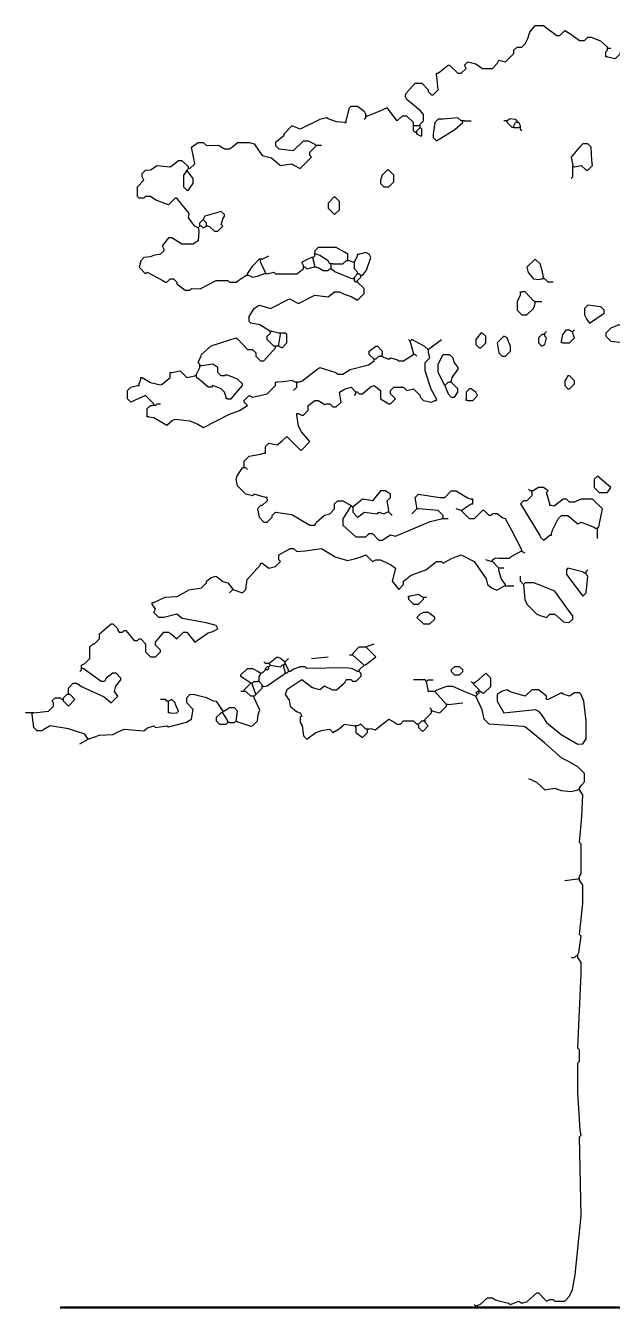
# Model space of a CAD drawing. Header units: metres. Extents: x -375439 to -92892, y 227570 to 490033.
# Drawn here: x -222518 to -219662, y 243885 to 250123 of the extents above; entities that cross this region are included whole.
import ezdxf

# ---------------------------------------------------------------- set-up
doc = ezdxf.new("R2010")
doc.units = ezdxf.units.M
doc.header["$MEASUREMENT"] = 0
doc.layers.add('.50', color=7, linetype='Continuous', lineweight=50)

msp = doc.modelspace()

# ---------------------------------------------------------------- linework, layer by layer
at = {"layer": '.50'}
msp.add_line((-193400.3, 243884.7), (-222349.7, 243884.7), dxfattribs=at)
at = {"linetype": 'Continuous'}
for points in [[(-220509.6, 249890.8), (-220461.6, 249930.8), (-220453.6, 249930.8), (-220413.6, 249890.8), (-220397.6, 249890.8), (-220373.6, 249914.8), (-220381.6, 249930.8), (-220365.6, 249946.8), (-220326.4, 249936.4), (-220293.6, 249914.8), (-220245.6, 249914.8), (-220221.6, 249938.8), (-220213.6, 249954.8), (-220181.6, 249946.8), (-220141.6, 249986.8), (-220141.6, 250002.8), (-220125.6, 250018.8), (-220101.6, 250018.8), (-220085.6, 250034.8), (-220073.8, 250060.4), (-220063.2, 250091.6), (-220037.6, 250122.8), (-219997.6, 250122.8), (-219974.8, 250104.9), (-219950.8, 250088.9), (-219933.6, 250074.8), (-219917.6, 250074.8), (-219893.6, 250098.8), (-219868.4, 250084.6), (-219863.1, 250080.9), (-219821.6, 250050.8), (-219797.6, 250050.8), (-219781.6, 250066.8), (-219765.6, 250066.8), (-219719.2, 250048.8), (-219685.6, 250018.8)], [(-219693.6, 249978.8), (-219693.6, 249994.8), (-219685.6, 250002.8)], [(-219685.6, 249970.8), (-219693.6, 249970.8), (-219693.6, 249978.8)], [(-219685.6, 250010.8), (-219685.6, 250018.8)], [(-219685.6, 249970.8), (-219645.6, 249962.8), (-219621.6, 249986.8), (-219621.6, 249994.8), (-219605.6, 250010.8), (-219589.6, 250002.8)], [(-219685.6, 250002.8), (-219685.6, 250010.8)], [(-219677.6, 250010.8), (-219685.6, 250010.8)], [(-219669.6, 250010.8), (-219677.6, 250010.8)], [(-220597.6, 249642.8), (-220581.6, 249658.8), (-220581.6, 249690.8), (-220595.8, 249708), (-220661.6, 249762.8), (-220669.6, 249778.8), (-220663.2, 249795.6), (-220621.6, 249842.8), (-220589.6, 249842.8), (-220557.6, 249810.8), (-220557.6, 249802.8), (-220541.6, 249786.8), (-220533.6, 249786.8), (-220509.6, 249810.8), (-220514.8, 249859.5), (-220517.6, 249882.8)], [(-220517.6, 249882.8), (-220517.6, 249890.8), (-220509.6, 249890.8)], [(-220957.6, 249658.8), (-220941.6, 249722.8), (-220933.6, 249730.8), (-220901.6, 249730.8), (-220869.6, 249706.8), (-220861.6, 249690.8)], [(-220629.6, 249642.8), (-220629.6, 249650.8), (-220661.6, 249682.8), (-220685.6, 249682.8), (-220709.6, 249658.8), (-220757.6, 249722.8), (-220790.4, 249708.4), (-220853.6, 249682.8)], [(-220965.6, 249650.8), (-221005.1, 249654), (-221044.8, 249668.4), (-221053.6, 249674.8), (-221084.8, 249665.2), (-221181.6, 249618.8), (-221221.6, 249634.8), (-221261.6, 249594.8), (-221261.6, 249586.8), (-221301.6, 249554.8), (-221301.6, 249538.8), (-221285.6, 249522.8), (-221213.6, 249514.8), (-221165.6, 249562.8), (-221141.6, 249562.8), (-221110.4, 249545.2), (-221101.6, 249538.8)], [(-220965.6, 249650.8), (-220957.6, 249650.8), (-220957.6, 249658.8)], [(-220869.6, 249666.8), (-220861.6, 249674.8)], [(-220861.6, 249682.8), (-220861.6, 249690.8)], [(-220861.6, 249674.8), (-220861.6, 249682.8)], [(-220853.6, 249682.8), (-220861.6, 249682.8)], [(-220397.6, 249658.8), (-220413.6, 249674.8), (-220485.6, 249666.8), (-220509.6, 249666.8), (-220525.6, 249650.8), (-220533.6, 249594.8), (-220533.6, 249578.8), (-220517.6, 249562.8), (-220428.4, 249616.9), (-220389.6, 249650.8)], [(-220389.6, 249658.8), (-220397.6, 249658.8)], [(-220389.6, 249650.8), (-220389.6, 249658.8)], [(-220381.6, 249658.8), (-220389.6, 249658.8)], [(-220381.6, 249658.8), (-220349.6, 249658.8)], [(-220181.6, 249658.8), (-220189.6, 249658.8)], [(-220173.6, 249658.8), (-220181.6, 249658.8)], [(-220125.6, 249658.8), (-220134.4, 249665.2), (-220158.4, 249668.4), (-220173.6, 249658.8)], [(-220173.6, 249650.8), (-220173.6, 249658.8)], [(-220149.6, 249626.8), (-220173.6, 249650.8)], [(-220141.6, 249634.8), (-220133.6, 249650.8)], [(-220125.6, 249650.8), (-220133.6, 249650.8)], [(-220125.6, 249650.8), (-220125.6, 249658.8)], [(-220117.6, 249650.8), (-220125.6, 249650.8)], [(-220109.6, 249634.8), (-220117.6, 249650.8)], [(-220629.6, 249634.8), (-220629.6, 249642.8)], [(-220629.6, 249626.8), (-220629.6, 249634.8)], [(-220621.6, 249634.8), (-220629.6, 249634.8)], [(-220621.6, 249602.8), (-220629.6, 249610.8), (-220629.6, 249626.8)], [(-220605.6, 249634.8), (-220621.6, 249634.8)], [(-220613.6, 249602.8), (-220621.6, 249602.8)], [(-220613.6, 249610.8), (-220597.6, 249626.8)], [(-220613.6, 249602.8), (-220613.6, 249610.8)], [(-220613.6, 249594.8), (-220613.6, 249602.8)], [(-220597.6, 249586.8), (-220613.6, 249594.8)], [(-220597.6, 249634.8), (-220605.6, 249634.8)], [(-220597.6, 249634.8), (-220597.6, 249642.8)], [(-220597.6, 249626.8), (-220597.6, 249634.8)], [(-220589.6, 249594.8), (-220589.6, 249618.8), (-220597.6, 249626.8)], [(-220597.6, 249586.8), (-220589.6, 249586.8), (-220589.6, 249594.8)], [(-220141.6, 249626.8), (-220149.6, 249626.8)], [(-220141.6, 249626.8), (-220141.6, 249634.8)], [(-220141.6, 249626.8), (-220117.6, 249626.8)], [(-220109.6, 249626.8), (-220117.6, 249626.8)], [(-220109.6, 249626.8), (-220109.6, 249634.8)], [(-220109.6, 249618.8), (-220109.6, 249626.8)], [(-220101.6, 249610.8), (-220109.6, 249618.8)], [(-221717.6, 249426.8), (-221693.6, 249450.8), (-221698.8, 249475.5), (-221709.6, 249530.8), (-221677.6, 249554.8), (-221653.6, 249554.8), (-221637.6, 249538.8), (-221580.8, 249540.4), (-221574.4, 249537.2), (-221549.6, 249522.8), (-221525.6, 249522.8), (-221511.1, 249532.7), (-221485.6, 249554.8), (-221429.6, 249554.8), (-221405.6, 249546.8), (-221365.6, 249490.8), (-221320.3, 249479), (-221277.6, 249442.8), (-221221.6, 249450.8), (-221212.8, 249444.4), (-221181.6, 249426.8), (-221125.6, 249482.8), (-221133.6, 249490.8), (-221133.6, 249506.8), (-221101.6, 249538.8)], [(-221077.6, 249538.8), (-221101.6, 249538.8)], [(-219845.6, 249434.8), (-219813.6, 249442.8), (-219789.6, 249418.8), (-219781.6, 249418.8), (-219757.6, 249442.8), (-219762.1, 249467.2), (-219765.6, 249530.8), (-219781.6, 249546.8), (-219805.6, 249546.8), (-219821.6, 249530.8), (-219861.6, 249482.8), (-219853.6, 249442.8)], [(-221677.6, 249138.8), (-221693.6, 249146.8), (-221725.6, 249186.8), (-221722.2, 249207.7), (-221781.6, 249282.8), (-221789.6, 249282.8), (-221821.6, 249250.8), (-221883.1, 249272.6), (-221909.6, 249290.8), (-221933.6, 249290.8), (-221941.6, 249282.8), (-221965.6, 249282.8), (-221973.6, 249290.8), (-221973.6, 249338.8), (-221941.6, 249370.8), (-221949.6, 249386.8), (-221949.6, 249402.8), (-221933.6, 249418.8), (-221910.3, 249421.6), (-221877.6, 249442.8), (-221813.6, 249434.8), (-221790.8, 249452.6), (-221773.6, 249466.8), (-221757.6, 249466.8), (-221725.6, 249434.8)], [(-221733.6, 249418.8), (-221743.2, 249403.6), (-221749.6, 249394.8), (-221749.6, 249338.8), (-221733.6, 249322.8), (-221725.6, 249322.8), (-221708, 249346), (-221701.6, 249354.8), (-221701.6, 249378.8), (-221719.5, 249401.6), (-221733.6, 249418.8)], [(-221733.6, 249418.8), (-221725.6, 249426.8)], [(-221725.6, 249426.8), (-221725.6, 249434.8)], [(-221717.6, 249426.8), (-221725.6, 249426.8)], [(-220749.6, 249338.8), (-220725.6, 249362.8), (-220725.6, 249394.8), (-220749.6, 249418.8), (-220757.6, 249418.8), (-220781.6, 249394.8), (-220789.6, 249370.8), (-220789.6, 249354.8), (-220773.6, 249338.8), (-220749.6, 249338.8)], [(-219861.6, 249378.8), (-219853.6, 249386.8), (-219853.6, 249426.8)], [(-219853.6, 249434.8), (-219853.6, 249442.8)], [(-219853.6, 249426.8), (-219853.6, 249434.8)], [(-219845.6, 249434.8), (-219853.6, 249434.8)], [(-221013.6, 249202.8), (-220989.6, 249226.8), (-220989.6, 249266.8), (-221013.6, 249290.8), (-221045.6, 249258.8), (-221045.6, 249234.8), (-221013.6, 249202.8)], [(-221629.6, 249146.8), (-221623.1, 249144.9), (-221597.6, 249122.8), (-221581.6, 249122.8), (-221557.6, 249146.8), (-221565.6, 249154.8), (-221556, 249186), (-221549.6, 249194.8), (-221549.6, 249202.8), (-221565.6, 249218.8), (-221645.6, 249194.8), (-221653.6, 249178.8)], [(-221669.6, 249154.8), (-221669.6, 249162.8), (-221653.6, 249178.8)], [(-221669.6, 249146.8), (-221669.6, 249154.8)], [(-221637.6, 249154.8), (-221637.6, 249162.8), (-221653.6, 249178.8)], [(-221637.6, 249146.8), (-221637.6, 249154.8)], [(-221677.6, 249138.8), (-221674.3, 249122.3), (-221677.6, 249074.8), (-221701.6, 249058.8), (-221757.6, 249058.8), (-221805.6, 249090.8), (-221821.6, 249090.8), (-221853.6, 249050.8), (-221845.6, 249034.8), (-221845.6, 249026.8), (-221861.6, 249010.8), (-221894.4, 249004.4), (-221910.2, 248997.9), (-221941.6, 248994.8), (-221957.6, 248978.8), (-221965.6, 248946.8), (-221933.6, 248914.8), (-221925.6, 248922.8), (-221852.4, 248884.6), (-221837.6, 248874.8), (-221829.6, 248874.8), (-221813.6, 248890.8), (-221797.6, 248890.8), (-221781.6, 248874.8), (-221781.6, 248866.8), (-221741.6, 248834.8), (-221717.6, 248834.8), (-221709.6, 248842.8), (-221668.8, 248841.2), (-221589.6, 248882.8), (-221533.6, 248882.8), (-221525.6, 248874.8), (-221493.6, 248874.8), (-221479.1, 248884.7), (-221445.6, 248906.8)], [(-221677.6, 249138.8), (-221669.6, 249146.8)], [(-221661.6, 249146.8), (-221669.6, 249146.8)], [(-221661.6, 249146.8), (-221653.6, 249138.8), (-221637.6, 249146.8)], [(-221629.6, 249146.8), (-221637.6, 249146.8)], [(-220949.6, 248986.8), (-220949.6, 249010.8), (-220964.8, 249020.4), (-221005.6, 249042.8), (-221093.6, 249042.8), (-221109.6, 249026.8), (-221109.6, 249018.8)], [(-221437.6, 248914.8), (-221411.7, 248953.2), (-221381.6, 248986.8)], [(-221373.6, 248986.8), (-221381.6, 248986.8)], [(-221373.6, 248978.8), (-221373.6, 248986.8)], [(-221365.6, 248986.8), (-221373.6, 248986.8)], [(-221349.6, 248922.8), (-221371.2, 248963.6), (-221373.6, 248978.8)], [(-221365.6, 248986.8), (-221333.6, 249002.8)], [(-221165.6, 248954.8), (-221173.6, 248970.8), (-221142.4, 248988.4), (-221125.6, 248994.8)], [(-221117.6, 248994.8), (-221125.6, 248994.8)], [(-221117.6, 248994.8), (-221109.6, 249002.8)], [(-221117.6, 248986.8), (-221117.6, 248994.8)], [(-221109.6, 248954.8), (-221117.6, 248986.8)], [(-221109.6, 249010.8), (-221109.6, 249018.8)], [(-221109.6, 249002.8), (-221109.6, 249010.8)], [(-221101.6, 249010.8), (-221109.6, 249010.8)], [(-221037.6, 248962.8), (-221045.6, 248978.8), (-221084.8, 249004.4), (-221101.6, 249010.8)], [(-221029.6, 248962.8), (-221037.6, 248962.8)], [(-221029.6, 248954.8), (-221029.6, 248962.8)], [(-221021.6, 248962.8), (-221029.6, 248962.8)], [(-221021.6, 248962.8), (-220973.6, 248962.8), (-220957.6, 248978.8)], [(-220949.6, 248978.8), (-220957.6, 248978.8)], [(-220949.6, 248978.8), (-220949.6, 248986.8)], [(-220941.6, 248978.8), (-220949.6, 248978.8)], [(-220925.6, 248970.8), (-220941.6, 248978.8)], [(-220917.6, 248970.8), (-220925.6, 248970.8)], [(-220917.6, 248970.8), (-220901.6, 249002.8)], [(-220917.6, 248962.8), (-220917.6, 248970.8)], [(-220901.6, 248922.8), (-220917.6, 248938.8), (-220917.6, 248962.8)], [(-220901.6, 249002.8), (-220901.6, 249010.8), (-220893.6, 249010.8)], [(-220877.6, 248906.8), (-220858.4, 248933.2), (-220837.6, 248994.8), (-220845.6, 249010.8), (-220861.6, 249018.8), (-220886.4, 249012.4), (-220893.6, 249010.8)], [(-219997.6, 248898.8), (-220003.2, 248931.6), (-220013.6, 248962.8), (-220037.6, 248986.8), (-220077.6, 248946.8), (-220071.2, 248922), (-220045.6, 248890.8), (-220021.6, 248886.8), (-220005.6, 248890.8)], [(-221437.6, 248906.8), (-221445.6, 248906.8)], [(-221437.6, 248906.8), (-221437.6, 248914.8)], [(-221429.6, 248906.8), (-221437.6, 248906.8)], [(-221429.6, 248906.8), (-221413.6, 248898.8), (-221388.9, 248904), (-221357.6, 248914.8)], [(-221349.6, 248914.8), (-221357.6, 248914.8)], [(-221349.6, 248914.8), (-221349.6, 248922.8)], [(-221341.6, 248914.8), (-221349.6, 248914.8)], [(-221341.6, 248914.8), (-221309.6, 248922.8), (-221301.6, 248914.8), (-221197.6, 248914.8), (-221174.4, 248932.4), (-221165.6, 248938.8)], [(-221165.6, 248946.8), (-221165.6, 248954.8)], [(-221165.6, 248938.8), (-221165.6, 248946.8)], [(-221157.6, 248946.8), (-221165.6, 248946.8)], [(-221157.6, 248946.8), (-221149.6, 248938.8), (-221124.8, 248945.2), (-221117.6, 248946.8)], [(-221109.6, 248946.8), (-221117.6, 248946.8)], [(-221109.6, 248946.8), (-221109.6, 248954.8)], [(-221101.6, 248946.8), (-221109.6, 248946.8)], [(-221101.6, 248946.8), (-221094.4, 248945.2), (-221069.6, 248930.8), (-221045.6, 248930.8), (-221037.6, 248938.8)], [(-221029.6, 248938.8), (-221037.6, 248938.8)], [(-221029.6, 248946.8), (-221029.6, 248954.8)], [(-221029.6, 248938.8), (-221029.6, 248946.8)], [(-220925.6, 248890.8), (-220932.8, 248892.4), (-221012.4, 248924.6), (-221029.6, 248938.8)], [(-220917.6, 248898.8), (-220901.6, 248914.8)], [(-220901.6, 248914.8), (-220901.6, 248922.8)], [(-220893.6, 248914.8), (-220901.6, 248914.8)], [(-220885.6, 248906.8), (-220893.6, 248914.8)], [(-220885.6, 248898.8), (-220885.6, 248906.8)], [(-220877.6, 248906.8), (-220885.6, 248906.8)], [(-221325.6, 248634.8), (-221376.9, 248666.5), (-221421.6, 248674.8), (-221429.6, 248682.8), (-221429.6, 248706.8), (-221405.6, 248746.8), (-221390.4, 248756.4), (-221381.6, 248762.8), (-221356.8, 248756.4), (-221325.6, 248746.8), (-221232.8, 248793.2), (-221189.6, 248770.8), (-221109.6, 248810.8), (-221045.6, 248802.8), (-221013.6, 248826.8), (-220989.6, 248826.8), (-220966.4, 248816.4), (-220932.8, 248804.4), (-220901.6, 248786.8), (-220869.6, 248818.8), (-220869.6, 248842.8), (-220901.6, 248874.8)], [(-220917.6, 248890.8), (-220925.6, 248890.8)], [(-220917.6, 248890.8), (-220917.6, 248898.8)], [(-220917.6, 248882.8), (-220917.6, 248890.8)], [(-220909.6, 248874.8), (-220917.6, 248882.8)], [(-220901.6, 248874.8), (-220909.6, 248874.8)], [(-220901.6, 248882.8), (-220885.6, 248898.8)], [(-220901.6, 248874.8), (-220901.6, 248882.8)], [(-219997.6, 248890.8), (-220005.6, 248890.8)], [(-219997.6, 248890.8), (-219997.6, 248898.8)], [(-219989.6, 248890.8), (-219997.6, 248890.8)], [(-219949.6, 248874.8), (-219973.6, 248874.8), (-219989.6, 248890.8)], [(-220109.6, 248818.8), (-220111.2, 248811.6), (-220125.6, 248778.8), (-220125.6, 248738.8), (-220101.6, 248714.8), (-220077.6, 248714.8), (-220045.6, 248746.8), (-220039.2, 248763.6), (-220037.6, 248770.8)], [(-220109.6, 248818.8), (-220109.6, 248826.8), (-220101.6, 248826.8)], [(-220037.6, 248778.8), (-220046.4, 248785.2), (-220085.6, 248826.8), (-220101.6, 248826.8)], [(-220037.6, 248770.8), (-220037.6, 248778.8)], [(-220029.6, 248778.8), (-220037.6, 248778.8)], [(-220005.6, 248778.8), (-220029.6, 248778.8)], [(-219773.6, 248674.8), (-219701.6, 248722.8), (-219701.6, 248738.8), (-219717.6, 248754.8), (-219781.6, 248762.8), (-219797.6, 248746.8), (-219797.6, 248714.8), (-219786.4, 248692.4), (-219773.6, 248674.8)], [(-219597.6, 248570.8), (-219573.6, 248594.8), (-219573.6, 248618.8), (-219597.6, 248650.8), (-219629.6, 248666.8), (-219669.6, 248650.8), (-219693.6, 248626.8), (-219693.6, 248610.8), (-219669.6, 248586.8), (-219612.8, 248580.4), (-219597.6, 248570.8)], [(-221669.6, 248474.8), (-221677.6, 248482.8), (-221663.2, 248515.6), (-221661.6, 248522.8), (-221614.4, 248564.4), (-221524.4, 248592.9), (-221493.6, 248602.8), (-221484.8, 248596.4), (-221437.6, 248546.8), (-221413.6, 248546.8), (-221397.6, 248530.8), (-221397.6, 248514.8), (-221373.6, 248490.8), (-221357.6, 248490.8), (-221301.6, 248554.8)], [(-221309.6, 248562.8), (-221341.6, 248594.8), (-221341.6, 248610.8), (-221325.6, 248626.8)], [(-221325.6, 248626.8), (-221325.6, 248634.8)], [(-221317.6, 248634.8), (-221325.6, 248634.8)], [(-221285.6, 248626.8), (-221317.6, 248634.8)], [(-221285.6, 248562.8), (-221269.6, 248554.8), (-221245.6, 248578.8), (-221245.6, 248618.8), (-221253.6, 248626.8), (-221269.6, 248626.8)], [(-221277.6, 248626.8), (-221285.6, 248626.8)], [(-221285.6, 248570.8), (-221277.6, 248618.8)], [(-221277.6, 248618.8), (-221277.6, 248626.8)], [(-221269.6, 248626.8), (-221277.6, 248626.8)], [(-220645.6, 248586.8), (-220653.6, 248594.8)], [(-220557.6, 248546.8), (-220574.8, 248560.9), (-220637.6, 248594.8), (-220645.6, 248586.8)], [(-220557.6, 248546.8), (-220493.6, 248594.8)], [(-220301.6, 248554.8), (-220277.6, 248578.8), (-220277.6, 248610.8), (-220293.6, 248626.8), (-220301.6, 248626.8), (-220319.2, 248603.6), (-220325.6, 248594.8), (-220325.6, 248570.8), (-220309.6, 248554.8), (-220301.6, 248554.8)], [(-220181.6, 248514.8), (-220157.6, 248538.8), (-220157.6, 248562.8), (-220168, 248586), (-220173.6, 248602.8), (-220189.6, 248610.8), (-220221.6, 248578.8), (-220213.6, 248530.8), (-220197.6, 248514.8), (-220181.6, 248514.8)], [(-219997.6, 248618.8), (-220005.6, 248618.8), (-220021.6, 248602.8), (-220021.6, 248578.8), (-220005.6, 248562.8), (-219989.6, 248570.8), (-219981.6, 248602.8), (-219989.6, 248610.8)], [(-219989.6, 248618.8), (-219997.6, 248618.8)], [(-219989.6, 248626.8), (-219981.6, 248634.8)], [(-219989.6, 248618.8), (-219989.6, 248626.8)], [(-219989.6, 248610.8), (-219989.6, 248618.8)], [(-219909.6, 248586.8), (-219903.2, 248619.6), (-219885.6, 248642.8), (-219869.6, 248642.8), (-219861.6, 248634.8)], [(-219901.6, 248578.8), (-219869.6, 248578.8), (-219845.6, 248602.8), (-219852, 248619.6), (-219853.6, 248626.8)], [(-219853.6, 248634.8), (-219861.6, 248634.8)], [(-219853.6, 248634.8), (-219845.6, 248642.8)], [(-219853.6, 248626.8), (-219853.6, 248634.8)], [(-221301.6, 248562.8), (-221309.6, 248562.8)], [(-221301.6, 248554.8), (-221301.6, 248562.8)], [(-221293.6, 248562.8), (-221301.6, 248562.8)], [(-221285.6, 248562.8), (-221293.6, 248562.8)], [(-221285.6, 248562.8), (-221285.6, 248570.8)], [(-220821.6, 248498.8), (-220845.6, 248522.8), (-220845.6, 248538.8), (-220813.6, 248562.8), (-220805.6, 248562.8), (-220781.6, 248538.8), (-220781.6, 248522.8)], [(-220629.6, 248530.8), (-220645.6, 248586.8)], [(-220629.6, 248522.8), (-220629.6, 248530.8)], [(-220517.6, 248306.8), (-220543.2, 248354), (-220573.6, 248442.8), (-220573.6, 248482.8), (-220549.6, 248506.8), (-220554.8, 248523.5), (-220557.6, 248546.8)], [(-219901.6, 248578.8), (-219909.6, 248578.8), (-219909.6, 248586.8)], [(-221669.6, 248466.8), (-221669.6, 248474.8)], [(-221669.6, 248458.8), (-221669.6, 248466.8)], [(-221661.6, 248466.8), (-221669.6, 248466.8)], [(-221533.6, 248306.8), (-221517.6, 248306.8), (-221491.7, 248337.2), (-221461.6, 248370.8), (-221461.6, 248378.8), (-221485.6, 248402.8), (-221502.4, 248409.2), (-221508.8, 248412.4), (-221541.6, 248422.8), (-221549.6, 248418.8), (-221565.6, 248418.8), (-221581.6, 248434.8), (-221581.6, 248458.8), (-221596.8, 248468.4), (-221605.6, 248474.8), (-221638.3, 248469.6), (-221661.6, 248466.8)], [(-221189.6, 248386.8), (-221172.8, 248393.2), (-221099.9, 248448.8), (-221085.6, 248458.8), (-221012.8, 248436.4), (-221006.4, 248433.2), (-220997.6, 248426.8), (-220973.6, 248426.8), (-220938.3, 248449.8), (-220848.1, 248472.6), (-220821.6, 248490.8)], [(-220821.6, 248490.8), (-220821.6, 248498.8)], [(-220813.6, 248498.8), (-220821.6, 248498.8)], [(-220813.6, 248498.8), (-220797.6, 248514.8), (-220789.6, 248514.8)], [(-220781.6, 248514.8), (-220789.6, 248514.8)], [(-220781.6, 248514.8), (-220772.8, 248508.4), (-220749.6, 248498.8), (-220741.6, 248506.8), (-220710.4, 248497.2), (-220701.6, 248490.8), (-220677.6, 248490.8), (-220638.4, 248517.2), (-220629.6, 248522.8)], [(-220781.6, 248514.8), (-220781.6, 248522.8)], [(-220621.6, 248522.8), (-220629.6, 248522.8)], [(-220613.6, 248514.8), (-220621.6, 248522.8)], [(-220477.6, 248370.8), (-220509.6, 248434.8), (-220509.6, 248474.8), (-220485.6, 248522.8), (-220453.6, 248522.8), (-220437.6, 248506.8), (-220432.8, 248485.2), (-220413.6, 248458.8), (-220413.6, 248450.8), (-220443.2, 248410), (-220445.6, 248394.8)], [(-221965.6, 248378.8), (-221957.6, 248402.8)], [(-221957.6, 248402.8), (-221957.6, 248410.8), (-221949.6, 248410.8)], [(-221949.6, 248410.8), (-221910.4, 248385.2), (-221861.6, 248374.8), (-221852.8, 248377.2), (-221813.6, 248410.8), (-221813.6, 248426.8)], [(-221813.6, 248426.8), (-221813.6, 248434.8), (-221805.6, 248434.8)], [(-221805.6, 248434.8), (-221765.6, 248442.8), (-221733.6, 248410.8), (-221693.6, 248418.8)], [(-221685.6, 248418.8), (-221693.6, 248418.8)], [(-221685.6, 248426.8), (-221669.6, 248458.8)], [(-221685.6, 248418.8), (-221685.6, 248426.8)], [(-221685.6, 248410.8), (-221685.6, 248418.8)], [(-221541.6, 248314.8), (-221549.6, 248338.8), (-221565.6, 248354.8), (-221605.6, 248370.8), (-221613.6, 248362.8), (-221629.6, 248362.8), (-221676.8, 248404.4), (-221685.6, 248410.8)], [(-219869.6, 248354.8), (-219845.6, 248378.8), (-219845.6, 248394.8), (-219869.6, 248418.8), (-219877.6, 248418.8), (-219887.2, 248403.6), (-219893.6, 248394.8), (-219893.6, 248370.8), (-219877.6, 248354.8), (-219869.6, 248354.8)], [(-221893.6, 248282.8), (-221933.6, 248322.8), (-221966.4, 248308.4), (-222005.6, 248290.8), (-222021.6, 248306.8), (-222021.6, 248346.8), (-222005.6, 248362.8), (-221973.6, 248370.8)], [(-221973.6, 248370.8), (-221965.6, 248370.8), (-221965.6, 248378.8)], [(-221917.6, 248218.8), (-221894.3, 248216), (-221829.6, 248178.8), (-221804.2, 248200.9), (-221789.6, 248206.8), (-221718, 248199.3), (-221679.7, 248183.3), (-221651.2, 248167.6), (-221525, 248231.7), (-221476.4, 248248.9), (-221437.6, 248274.8), (-221453.6, 248290.8), (-221453.6, 248298.8), (-221429.6, 248322.8), (-221413.6, 248314.8), (-221341.6, 248330.8), (-221301.6, 248370.8), (-221301.6, 248378.8)], [(-221301.6, 248378.8), (-221301.6, 248386.8), (-221293.6, 248386.8)], [(-221205.6, 248386.8), (-221220.8, 248396.4), (-221262.2, 248389.9), (-221293.6, 248386.8)], [(-221213.6, 248346.8), (-221197.6, 248362.8), (-221197.6, 248378.8)], [(-221197.6, 248386.8), (-221205.6, 248386.8)], [(-221197.6, 248378.8), (-221197.6, 248386.8)], [(-221189.6, 248386.8), (-221197.6, 248386.8)], [(-221189.6, 248234.8), (-221173.6, 248226.8), (-221165.6, 248226.8), (-221141.6, 248250.8), (-221141.6, 248274.8), (-221109.6, 248298.8), (-221093.6, 248298.8), (-221061.6, 248278.8), (-221053.6, 248282.8), (-221037.6, 248282.8), (-221021.6, 248266.8), (-221005.6, 248266.8), (-220981.6, 248290.8), (-220989.6, 248338.8), (-220974.4, 248348.4), (-220964.8, 248353.2), (-220933.6, 248362.8), (-220909.6, 248338.8)], [(-220909.6, 248330.8), (-220909.6, 248338.8)], [(-220901.6, 248338.8), (-220909.6, 248338.8)], [(-220901.6, 248338.8), (-220893.6, 248330.8), (-220877.6, 248330.8), (-220838.4, 248364.4), (-220821.6, 248370.8), (-220789.6, 248346.8), (-220789.6, 248306.8), (-220749.6, 248282.8), (-220741.6, 248282.8), (-220717.6, 248306.8), (-220741.6, 248330.8), (-220741.6, 248346.8), (-220725.6, 248362.8), (-220677.6, 248362.8), (-220661.6, 248346.8), (-220629.6, 248354.8), (-220597.6, 248322.8), (-220597.6, 248314.8), (-220581.6, 248298.8), (-220541.6, 248290.8), (-220525.6, 248298.8)], [(-220477.6, 248370.8), (-220461.6, 248330.8), (-220445.6, 248314.8), (-220429.6, 248314.8), (-220413.6, 248338.8), (-220413.6, 248354.8), (-220445.6, 248386.8)], [(-220477.6, 248370.8), (-220461.6, 248386.8), (-220453.6, 248386.8)], [(-220445.6, 248386.8), (-220453.6, 248386.8)], [(-220445.6, 248386.8), (-220445.6, 248394.8)], [(-220365.6, 248298.8), (-220341.6, 248298.8), (-220317.6, 248322.8), (-220325.6, 248338.8), (-220340.8, 248348.4), (-220349.6, 248354.8), (-220357.6, 248354.8), (-220373.6, 248338.8), (-220373.6, 248306.8)], [(-221893.6, 248274.8), (-221893.6, 248282.8)], [(-221885.6, 248274.8), (-221877.6, 248282.8), (-221861.6, 248282.8)], [(-221533.6, 248306.8), (-221541.6, 248306.8), (-221541.6, 248314.8)], [(-220917.6, 248322.8), (-220909.6, 248330.8)], [(-220525.6, 248298.8), (-220517.6, 248298.8), (-220517.6, 248306.8)], [(-220365.6, 248298.8), (-220373.6, 248298.8), (-220373.6, 248306.8)], [(-221925.6, 248226.8), (-221925.6, 248258.8), (-221909.6, 248274.8), (-221901.6, 248274.8)], [(-221917.6, 248218.8), (-221925.6, 248218.8), (-221925.6, 248226.8)], [(-221893.6, 248274.8), (-221901.6, 248274.8)], [(-221885.6, 248274.8), (-221893.6, 248274.8)], [(-221349.6, 248050.8), (-221349.6, 248074.8), (-221333.6, 248090.8), (-221293.6, 248082.8), (-221271.1, 248100.7), (-221245.6, 248122.8), (-221181.6, 248058.8), (-221173.6, 248058.8), (-221133.6, 248098.8), (-221175.5, 248145.4), (-221189.9, 248173.1), (-221197.6, 248226.8)], [(-221197.6, 248226.8), (-221197.6, 248234.8), (-221189.6, 248234.8)], [(-221453.6, 247978.8), (-221453.6, 248002.8), (-221429.6, 248026.8), (-221374.4, 248037.2), (-221357.6, 248042.8)], [(-221357.6, 248042.8), (-221349.6, 248042.8), (-221349.6, 248050.8)], [(-221349.6, 247826.8), (-221405.6, 247842.8), (-221413.6, 247834.8), (-221445.6, 247842.8), (-221485.6, 247882.8), (-221493.6, 247914.8), (-221488, 247931.6), (-221461.6, 247970.8)], [(-221453.6, 247970.8), (-221461.6, 247970.8)], [(-221453.6, 247970.8), (-221453.6, 247978.8)], [(-221445.6, 247970.8), (-221453.6, 247970.8)], [(-221437.6, 247962.8), (-221445.6, 247970.8)], [(-219685.6, 247850.8), (-219669.6, 247874.8), (-219733.6, 247930.8), (-219749.6, 247914.8), (-219749.6, 247874.8), (-219725.6, 247850.8), (-219685.6, 247850.8)], [(-220749.6, 247762.8), (-220757.6, 247810.8), (-220741.6, 247826.8), (-220741.6, 247842.8), (-220756.8, 247852.4), (-220765.6, 247858.8), (-220789.6, 247858.8), (-220829.6, 247810.8), (-220877.6, 247818.8), (-220925.6, 247778.8)], [(-220613.6, 247778.8), (-220621.6, 247826.8), (-220605.6, 247842.8), (-220501.6, 247826.8), (-220477.6, 247826.8), (-220445.6, 247858.8), (-220421.6, 247858.8), (-220366.4, 247824.4), (-220349.6, 247818.8)], [(-220053.6, 247850.8), (-220053.6, 247834.8), (-220077.6, 247810.8), (-220093.6, 247810.8), (-220109.6, 247794.8), (-220015.2, 247642), (-220013.6, 247634.8), (-219997.6, 247618.8), (-219965.6, 247642.8)], [(-220061.6, 247858.8), (-220069.6, 247866.8)], [(-220053.6, 247858.8), (-220061.6, 247858.8)], [(-220053.6, 247850.8), (-220053.6, 247858.8)], [(-220045.6, 247858.8), (-220053.6, 247858.8)], [(-219965.6, 247794.8), (-219981.6, 247850.8), (-219973.6, 247858.8), (-219997.6, 247874.8), (-220021.6, 247874.8), (-220036.8, 247865.2), (-220045.6, 247858.8)], [(-221341.6, 247818.8), (-221341.6, 247810.8), (-221365.6, 247786.8), (-221373.6, 247786.8), (-221389.6, 247770.8), (-221381.6, 247730.8), (-221357.6, 247706.8), (-221341.6, 247706.8), (-221317.6, 247730.8), (-221317.6, 247738.8), (-221301.6, 247754.8), (-221222.2, 247743.5), (-221133.6, 247690.8), (-221109.6, 247690.8), (-221101.6, 247706.8), (-221062.4, 247740.4), (-221037.6, 247746.8), (-221013.6, 247770.8), (-221013.6, 247794.8), (-220997.6, 247810.8), (-220973.6, 247810.8), (-220958.4, 247801.2), (-220933.6, 247786.8)], [(-221341.6, 247818.8), (-221341.6, 247826.8), (-221349.6, 247826.8)], [(-220933.6, 247786.8), (-220973.6, 247722.8), (-220973.6, 247690.8), (-220909.6, 247634.8), (-220861.6, 247634.8), (-220845.6, 247650.8), (-220829.6, 247650.8), (-220797.6, 247618.8), (-220781.6, 247618.8), (-220740.8, 247645.2), (-220717.6, 247638.8), (-220548.2, 247709.1), (-220493.6, 247722.8)], [(-220925.6, 247778.8), (-220933.6, 247786.8)], [(-220925.6, 247778.8), (-220925.6, 247754.8), (-220901.6, 247730.8), (-220886.8, 247740.6), (-220869.6, 247754.8), (-220805.6, 247746.8), (-220797.6, 247754.8), (-220773.6, 247746.8), (-220757.6, 247754.8)], [(-220613.6, 247770.8), (-220613.6, 247778.8)], [(-220397.6, 247762.8), (-220349.6, 247794.8)], [(-220341.6, 247810.8), (-220341.6, 247818.8), (-220349.6, 247818.8)], [(-220349.6, 247794.8), (-220341.6, 247794.8), (-220341.6, 247802.8)], [(-220341.6, 247802.8), (-220341.6, 247810.8)], [(-219957.6, 247786.8), (-219965.6, 247786.8), (-219965.6, 247794.8)], [(-219733.6, 247674.8), (-219727.2, 247683.6), (-219709.6, 247770.8), (-219757.6, 247818.8), (-219813.6, 247818.8), (-219836.8, 247808.4), (-219845.6, 247802.8), (-219869.6, 247802.8), (-219885.6, 247818.8), (-219901.6, 247818.8), (-219944.7, 247783.4), (-219957.6, 247786.8)], [(-220749.6, 247754.8), (-220757.6, 247754.8)], [(-220749.6, 247754.8), (-220749.6, 247762.8)], [(-220733.6, 247738.8), (-220749.6, 247754.8)], [(-220637.6, 247746.8), (-220613.6, 247770.8)], [(-220605.6, 247770.8), (-220613.6, 247770.8)], [(-220485.6, 247730.8), (-220485.6, 247738.8), (-220509.6, 247762.8), (-220566.2, 247767.5), (-220605.6, 247770.8)], [(-220485.6, 247722.8), (-220493.6, 247722.8)], [(-220485.6, 247722.8), (-220485.6, 247730.8)], [(-220477.6, 247722.8), (-220485.6, 247722.8)], [(-220461.6, 247722.8), (-220477.6, 247722.8)], [(-220397.6, 247762.8), (-220421.6, 247770.8)], [(-220101.6, 247570.8), (-220151.2, 247666), (-220181.6, 247722.8), (-220195.5, 247726.3), (-220221.6, 247746.8), (-220245.6, 247746.8), (-220253.6, 247738.8), (-220261.6, 247738.8), (-220285.6, 247762.8), (-220293.6, 247762.8), (-220333.6, 247722.8), (-220357.6, 247722.8), (-220397.6, 247762.8)], [(-219957.6, 247650.8), (-219952.4, 247667.5), (-219925.6, 247722.8), (-219909.6, 247738.8), (-219877.6, 247738.8), (-219829.6, 247698.8), (-219813.6, 247706.8), (-219750.4, 247681.2), (-219741.6, 247674.8)], [(-219733.6, 247674.8), (-219741.6, 247674.8)], [(-219733.6, 247666.8), (-219733.6, 247674.8)], [(-219733.6, 247626.8), (-219733.6, 247666.8)], [(-219965.6, 247642.8), (-219957.6, 247642.8), (-219957.6, 247650.8)], [(-221365.6, 247506.8), (-221333.6, 247482.8), (-221301.6, 247490.8), (-221277.6, 247514.8), (-221285.6, 247522.8), (-221285.6, 247546.8), (-221238.4, 247573.2), (-221229.6, 247578.8), (-221213.6, 247578.8), (-221197.6, 247562.8), (-221157.1, 247567.4), (-221077.6, 247578.8), (-221010.3, 247538.2), (-220950.4, 247520.4), (-220916.9, 247528), (-220884.8, 247537.2), (-220861.6, 247546.8), (-220829.6, 247514.8), (-220813.6, 247522.8), (-220789.6, 247522.8), (-220750.3, 247504), (-220740.8, 247500.4), (-220717.6, 247482.8), (-220733.6, 247418.8), (-220701.6, 247378.8), (-220677.6, 247402.8), (-220677.6, 247418.8), (-220646.4, 247444.4), (-220636.8, 247449.2), (-220569.8, 247473.9), (-220517.6, 247514.8), (-220493.6, 247514.8), (-220485.6, 247506.8), (-220444.8, 247529.2), (-220428.8, 247536.4), (-220397.6, 247546.8), (-220333.6, 247514.8), (-220276.7, 247430.6), (-220269.6, 247402.8), (-220246.4, 247385.2), (-220223.2, 247375.6), (-220189.6, 247394.8)], [(-220245.6, 247522.8), (-220230.4, 247532.4), (-220213.6, 247530.8), (-220165.6, 247530.8), (-220150.4, 247540.4), (-220109.6, 247562.8)], [(-220101.6, 247562.8), (-220109.6, 247562.8)], [(-220101.6, 247562.8), (-220101.6, 247570.8)], [(-220085.6, 247554.8), (-220101.6, 247562.8)], [(-221509.6, 247378.8), (-221461.6, 247362.8), (-221445.6, 247378.8), (-221439.2, 247427.6), (-221373.6, 247498.8)], [(-221373.6, 247498.8), (-221373.6, 247506.8), (-221365.6, 247506.8)], [(-220253.6, 247514.8), (-220277.6, 247522.8)], [(-220245.6, 247514.8), (-220253.6, 247514.8)], [(-220245.6, 247514.8), (-220245.6, 247522.8)], [(-220213.6, 247482.8), (-220245.6, 247514.8)], [(-220213.6, 247474.8), (-220213.6, 247482.8)], [(-220205.6, 247482.8), (-220213.6, 247482.8)], [(-220181.6, 247402.8), (-220200.8, 247429.2), (-220211.2, 247459.6), (-220213.6, 247474.8)], [(-220189.6, 247482.8), (-220205.6, 247482.8)], [(-219797.6, 247458.8), (-219806.4, 247465.2), (-219877.6, 247482.8), (-219885.6, 247474.8), (-219885.6, 247450.8), (-219805.6, 247346.8), (-219789.6, 247362.8), (-219781.6, 247442.8), (-219789.6, 247450.8)], [(-219789.6, 247466.8), (-219781.6, 247474.8)], [(-219789.6, 247458.8), (-219789.6, 247466.8)], [(-221893.6, 247314.8), (-221838.4, 247340.4), (-221780.4, 247344.9), (-221722.4, 247377.2), (-221661.6, 247386.8), (-221637.6, 247410.8), (-221637.6, 247418.8), (-221614.4, 247436.4), (-221589.6, 247442.8), (-221558.4, 247417.2), (-221533.6, 247410.8), (-221516, 247387.6), (-221509.6, 247378.8)], [(-220093.6, 247402.8), (-220109.6, 247418.8), (-220109.6, 247442.8)], [(-220093.6, 247402.8), (-220087.2, 247330), (-220077.6, 247306.8), (-220029.6, 247258.8), (-220012.8, 247252.4), (-219981.6, 247242.8), (-219965.6, 247258.8), (-219941.6, 247258.8), (-219900, 247220.8), (-219876.8, 247217.2), (-219869.6, 247218.8), (-219853.6, 247234.8), (-219853.6, 247250.8), (-219871.5, 247273.4), (-219941.6, 247370.8), (-219998.4, 247393.2), (-220004.8, 247396.4), (-220045.6, 247410.8), (-220085.6, 247410.8), (-220093.6, 247402.8)], [(-219789.6, 247458.8), (-219797.6, 247458.8)], [(-219789.6, 247450.8), (-219789.6, 247458.8)], [(-221525.6, 247362.8), (-221509.6, 247378.8)], [(-220653.6, 247338.8), (-220653.6, 247346.8), (-220645.6, 247346.8)], [(-220581.6, 247338.8), (-220596.8, 247348.4), (-220605.6, 247354.8), (-220645.6, 247346.8)], [(-220181.6, 247394.8), (-220189.6, 247394.8)], [(-220181.6, 247394.8), (-220181.6, 247402.8)], [(-220173.6, 247394.8), (-220181.6, 247394.8)], [(-220141.6, 247394.8), (-220173.6, 247394.8)], [(-222245.6, 247002.8), (-222245.6, 247010.8), (-222229.6, 247018.8), (-222205.6, 247042.8), (-222205.6, 247098.8), (-222189.6, 247114.8), (-222181.6, 247114.8), (-222157.6, 247138.8), (-222157.6, 247162.8), (-222101.6, 247210.8), (-222093.6, 247210.8), (-222069.6, 247186.8), (-222069.6, 247178.8), (-222061.6, 247170.8), (-222045.6, 247170.8), (-222037.6, 247178.8), (-222029.6, 247178.8), (-221989.6, 247130.8), (-221973.6, 247130.8), (-221965.6, 247138.8), (-221957.6, 247138.8), (-221933.6, 247114.8), (-221933.6, 247074.8), (-221909.6, 247050.8), (-221885.6, 247050.8), (-221861.6, 247074.8), (-221861.6, 247082.8), (-221885.6, 247106.8), (-221885.6, 247122.8), (-221845.6, 247170.8), (-221821.6, 247170.8), (-221807.1, 247160.9), (-221781.6, 247138.8), (-221749.6, 247170.8), (-221733.6, 247170.8), (-221693.6, 247122.8), (-221628.9, 247168), (-221606.3, 247173.6), (-221581.6, 247186.8), (-221589.6, 247202.8), (-221638.2, 247215.5), (-221756.2, 247236.7), (-221781.6, 247258.8), (-221845.6, 247242.8), (-221869.6, 247242.8), (-221893.6, 247266.8), (-221885.6, 247282.8), (-221901.6, 247306.8)], [(-221901.6, 247306.8), (-221901.6, 247314.8), (-221893.6, 247314.8)], [(-220653.6, 247338.8), (-220653.6, 247330.8), (-220629.6, 247306.8), (-220605.6, 247306.8), (-220581.6, 247330.8)], [(-220581.6, 247330.8), (-220581.6, 247338.8)], [(-220573.6, 247338.8), (-220581.6, 247338.8)], [(-220565.6, 247338.8), (-220573.6, 247338.8)], [(-220549.6, 247210.8), (-220525.6, 247234.8), (-220525.6, 247242.8), (-220548.8, 247260.4), (-220557.6, 247266.8), (-220581.6, 247266.8), (-220597.6, 247258.8), (-220613.6, 247242.8), (-220581.6, 247210.8), (-220549.6, 247210.8)], [(-220925.6, 247066.8), (-220893.6, 247098.8), (-220861.6, 247098.8)], [(-220869.6, 247010.8), (-220862.8, 247012.6), (-220813.6, 247050.8), (-220861.6, 247098.8)], [(-220861.6, 247098.8), (-220821.6, 247114.8)], [(-221333.6, 247018.8), (-221293.6, 247050.8), (-221276.8, 247044.4), (-221253.6, 247026.8)], [(-221253.6, 247026.8), (-221237.6, 247042.8)], [(-221125.6, 247042.8), (-221045.6, 247050.8)], [(-220933.6, 247058.8), (-220941.6, 247058.8)], [(-220925.6, 247058.8), (-220933.6, 247058.8)], [(-220925.6, 247058.8), (-220925.6, 247066.8)], [(-220869.6, 247010.8), (-220925.6, 247058.8)], [(-222309.6, 246874.8), (-222309.6, 246898.8), (-222285.6, 246922.8), (-222269.6, 246922.8), (-222243.1, 246905.4), (-222135.2, 246856.8), (-222101.6, 246826.8), (-222069.6, 246858.8), (-222079.2, 246874), (-222085.6, 246882.8), (-222079.2, 246907.6), (-222053.6, 246938.8), (-222053.6, 246946.8), (-222077.6, 246970.8), (-222093.6, 246970.8), (-222125.6, 246946.8), (-222133.6, 246930.8), (-222149.6, 246930.8), (-222237.6, 246994.8)], [(-222253.6, 246978.8), (-222245.6, 246986.8)], [(-222245.6, 246994.8), (-222245.6, 247002.8)], [(-222245.6, 246986.8), (-222245.6, 246994.8)], [(-222237.6, 246994.8), (-222245.6, 246994.8)], [(-221421.6, 246922.8), (-221469.6, 246954.8), (-221469.6, 246962.8), (-221437.6, 246994.8), (-221413.6, 246994.8), (-221382.4, 246977.2), (-221373.6, 246970.8)], [(-221373.6, 246962.8), (-221373.6, 246970.8)], [(-221365.6, 246970.8), (-221373.6, 246970.8)], [(-221365.6, 246970.8), (-221349.6, 246986.8)], [(-221333.6, 247018.8), (-221349.6, 247018.8), (-221357.6, 247026.8)], [(-221357.6, 246906.8), (-221342.4, 246909.2), (-221262.4, 246964.4), (-221253.6, 246970.8)], [(-221349.6, 246994.8), (-221341.6, 247002.8)], [(-221349.6, 246986.8), (-221349.6, 246994.8)], [(-221341.6, 246986.8), (-221349.6, 246986.8)], [(-221333.6, 247002.8), (-221341.6, 247002.8)], [(-221341.6, 246986.8), (-221333.6, 246994.8)], [(-221325.6, 247010.8), (-221333.6, 247018.8)], [(-221333.6, 247002.8), (-221325.6, 247010.8)], [(-221333.6, 246994.8), (-221333.6, 247002.8)], [(-221325.6, 247010.8), (-221277.6, 247002.8), (-221269.6, 247010.8)], [(-221261.6, 247010.8), (-221269.6, 247010.8)], [(-221261.6, 247010.8), (-221253.6, 247018.8)], [(-221261.6, 247002.8), (-221261.6, 247010.8)], [(-221253.6, 246978.8), (-221261.6, 247002.8)], [(-221253.6, 247018.8), (-221253.6, 247026.8)], [(-221237.6, 246986.8), (-221253.6, 247018.8)], [(-220893.6, 246978.8), (-220885.6, 246970.8), (-220885.6, 246954.8), (-220909.6, 246930.8), (-220925.6, 246930.8), (-220933.6, 246938.8), (-220957.6, 246938.8), (-220965.6, 246922.8), (-221004.8, 246889.2), (-221022.4, 246889.2), (-221062.4, 246908.4), (-221085.6, 246890.8), (-221110.4, 246896.4), (-221124.8, 246901.2), (-221173.6, 246938.8), (-221245.6, 246890.8), (-221253.6, 246866.8), (-221235.4, 246840.3), (-221229.6, 246810.8), (-221198.4, 246785.2), (-221181.6, 246778.8), (-221173.6, 246762.8), (-221181.6, 246754.8), (-221181.6, 246730.8), (-221172, 246715.6), (-221165.6, 246666.8), (-221149.6, 246650.8), (-221105.6, 246682.8), (-221070.2, 246694), (-221037.6, 246698.8), (-221021.6, 246682.8), (-220991.1, 246700.7), (-220965.6, 246722.8), (-220924.8, 246716.4), (-220917.6, 246714.8)], [(-221253.6, 246970.8), (-221253.6, 246978.8)], [(-221245.6, 246970.8), (-221253.6, 246970.8)], [(-221245.6, 246970.8), (-221237.6, 246978.8)], [(-221237.6, 246978.8), (-221237.6, 246986.8)], [(-221229.6, 246978.8), (-221237.6, 246978.8)], [(-220901.6, 246978.8), (-220926.2, 246991.7), (-220957, 246997.9), (-221149.6, 246994.8), (-221157.6, 247002.8), (-221181.6, 247002.8), (-221212, 246990.7), (-221229.6, 246978.8)], [(-220893.6, 246978.8), (-220901.6, 246978.8)], [(-220893.6, 246986.8), (-220869.6, 247010.8)], [(-220893.6, 246978.8), (-220893.6, 246986.8)], [(-220405.6, 246962.8), (-220389.6, 246978.8), (-220389.6, 246986.8), (-220405.6, 247002.8), (-220429.6, 247002.8), (-220445.6, 246986.8), (-220445.6, 246978.8), (-220429.6, 246962.8), (-220405.6, 246962.8)], [(-220301.6, 246882.8), (-220293.6, 246874.8), (-220285.6, 246874.8), (-220253.6, 246906.8), (-220253.6, 246946.8), (-220277.6, 246970.8), (-220324.8, 246929.2), (-220333.6, 246922.8)], [(-221453.6, 246890.8), (-221421.6, 246922.8)], [(-221413.6, 246922.8), (-221421.6, 246922.8)], [(-221413.6, 246922.8), (-221405.6, 246930.8), (-221389.6, 246930.8)], [(-221413.6, 246914.8), (-221413.6, 246922.8)], [(-221397.6, 246866.8), (-221413.6, 246914.8)], [(-221381.6, 246930.8), (-221389.6, 246930.8)], [(-221381.6, 246938.8), (-221381.6, 246954.8), (-221373.6, 246962.8)], [(-221381.6, 246930.8), (-221381.6, 246938.8)], [(-221365.6, 246914.8), (-221381.6, 246930.8)], [(-221365.6, 246906.8), (-221365.6, 246914.8)], [(-221365.6, 246898.8), (-221365.6, 246906.8)], [(-221357.6, 246906.8), (-221365.6, 246906.8)], [(-220565.6, 246930.8), (-220573.6, 246938.8), (-220629.6, 246938.8)], [(-220565.6, 246930.8), (-220557.6, 246938.8), (-220533.6, 246938.8)], [(-220557.6, 246890.8), (-220565.6, 246930.8)], [(-220325.6, 246858.8), (-220372.4, 246876.6), (-220437.6, 246906.8), (-220469.6, 246906.8), (-220516.8, 246889.2), (-220525.6, 246882.8)], [(-220341.6, 246922.8), (-220349.6, 246930.8)], [(-220333.6, 246922.8), (-220341.6, 246922.8)], [(-220333.6, 246914.8), (-220333.6, 246922.8)], [(-220309.6, 246890.8), (-220333.6, 246914.8)], [(-222477.6, 246778.8), (-222420.8, 246784.4), (-222405.6, 246786.8), (-222381.6, 246810.8), (-222381.6, 246826.8), (-222389.6, 246834.8), (-222373.6, 246850.8), (-222349.6, 246850.8), (-222341.6, 246842.8)], [(-222333.6, 246842.8), (-222341.6, 246842.8)], [(-222333.6, 246834.8), (-222309.6, 246810.8), (-222277.6, 246842.8), (-222301.6, 246866.8)], [(-222333.6, 246850.8), (-222317.6, 246866.8)], [(-222333.6, 246842.8), (-222333.6, 246850.8)], [(-222333.6, 246834.8), (-222333.6, 246842.8)], [(-222309.6, 246866.8), (-222317.6, 246866.8)], [(-222309.6, 246866.8), (-222309.6, 246874.8)], [(-222301.6, 246866.8), (-222309.6, 246866.8)], [(-222213.6, 246650.8), (-222158.3, 246669.6), (-222092.8, 246673.2), (-222070.4, 246684.4), (-222037.6, 246698.8), (-221941.6, 246690.8), (-221924.4, 246704.9), (-221893.6, 246714.8), (-221885.6, 246706.8), (-221829.6, 246714.8), (-221821.6, 246710.8), (-221734.4, 246733.2), (-221709.6, 246746.8), (-221701.6, 246794.8), (-221733.6, 246826.8), (-221733.6, 246850.8), (-221717.6, 246866.8), (-221702.4, 246869.2), (-221636.8, 246852.4), (-221604.8, 246837.2), (-221589.6, 246834.8), (-221557.6, 246786.8)], [(-221829.6, 246834.8), (-221837.6, 246842.8), (-221861.6, 246842.8)], [(-221813.6, 246778.8), (-221806.4, 246777.2), (-221781.6, 246778.8), (-221773.6, 246786.8), (-221788, 246819.6), (-221789.6, 246826.8), (-221805.6, 246842.8), (-221821.6, 246834.8)], [(-221493.6, 246738.8), (-221485, 246733.9), (-221420.8, 246713.2), (-221413.6, 246714.8), (-221389.6, 246738.8), (-221386.5, 246770.2), (-221378.3, 246792), (-221405.6, 246850.8)], [(-221461.6, 246882.8), (-221469.6, 246882.8)], [(-221453.6, 246882.8), (-221461.6, 246882.8)], [(-221453.6, 246882.8), (-221453.6, 246890.8)], [(-221445.6, 246882.8), (-221453.6, 246882.8)], [(-221413.6, 246858.8), (-221421.6, 246858.8), (-221445.6, 246882.8)], [(-221405.6, 246858.8), (-221413.6, 246858.8)], [(-221405.6, 246858.8), (-221397.6, 246866.8)], [(-221405.6, 246850.8), (-221405.6, 246858.8)], [(-221397.6, 246866.8), (-221365.6, 246898.8)], [(-220549.6, 246882.8), (-220557.6, 246882.8), (-220557.6, 246890.8)], [(-220525.6, 246882.8), (-220549.6, 246882.8)], [(-220469.6, 246818.8), (-220525.6, 246882.8)], [(-220317.6, 246866.8), (-220325.6, 246874.8), (-220317.6, 246882.8)], [(-220325.6, 246858.8), (-220317.6, 246866.8)], [(-219821.6, 246410.8), (-219811.8, 246425.6), (-219797.6, 246442.8), (-219797.6, 246482.8), (-219829.6, 246514.8), (-219879.2, 246543.6), (-219907.8, 246556.8), (-219991.4, 246632.8), (-220084.8, 246708.4), (-220093.8, 246711), (-220261.6, 246722.8), (-220285.6, 246746.8), (-220295.5, 246793.6), (-220325.6, 246858.8)], [(-220309.6, 246882.8), (-220317.6, 246882.8)], [(-220317.6, 246866.8), (-220309.6, 246874.8)], [(-220309.6, 246882.8), (-220309.6, 246890.8)], [(-220309.6, 246874.8), (-220309.6, 246882.8)], [(-220301.6, 246882.8), (-220309.6, 246882.8)], [(-219981.6, 246850.8), (-219981.6, 246858.8), (-220021.6, 246890.8), (-220053.6, 246890.8), (-220085.6, 246858.8), (-220158.4, 246881.2), (-220173.6, 246890.8), (-220198.4, 246884.4), (-220221.6, 246866.8), (-220221.6, 246834.8), (-220189.6, 246778.8), (-220037.6, 246794.8), (-220021.6, 246786.8), (-220003.7, 246764.2), (-219981.6, 246730.8), (-219911.2, 246672.8), (-219830.4, 246625.2), (-219805.6, 246626.8), (-219796, 246642), (-219789.6, 246650.8), (-219789.6, 246738.8), (-219801.3, 246834.5), (-219813.6, 246866.8), (-219821.6, 246874.8), (-219845.6, 246874.8), (-219860.8, 246865.2), (-219869.6, 246858.8), (-219900.8, 246868.4), (-219909.6, 246874.8), (-219932.2, 246864.9), (-219973.6, 246842.8)], [(-219973.6, 246842.8), (-219981.6, 246842.8), (-219981.6, 246850.8)], [(-221821.6, 246834.8), (-221829.6, 246834.8)], [(-221821.6, 246826.8), (-221821.6, 246834.8)], [(-221821.6, 246786.8), (-221821.6, 246826.8)], [(-221813.6, 246778.8), (-221821.6, 246778.8), (-221821.6, 246786.8)], [(-221557.6, 246778.8), (-221557.6, 246786.8)], [(-221549.6, 246786.8), (-221557.6, 246786.8)], [(-221493.6, 246738.8), (-221485.6, 246786.8), (-221501.6, 246802.8), (-221525.6, 246802.8), (-221549.6, 246786.8)], [(-220541.6, 246794.8), (-220549.6, 246802.8)], [(-220541.6, 246786.8), (-220541.6, 246794.8)], [(-220541.6, 246778.8), (-220541.6, 246786.8)], [(-220533.6, 246786.8), (-220541.6, 246786.8)], [(-220533.6, 246786.8), (-220501.6, 246778.8), (-220469.6, 246810.8)], [(-220469.6, 246810.8), (-220469.6, 246818.8)], [(-220461.6, 246818.8), (-220469.6, 246818.8)], [(-220461.6, 246818.8), (-220389.6, 246826.8)], [(-222493.6, 246778.8), (-222517.6, 246778.8)], [(-222485.6, 246778.8), (-222493.6, 246778.8)], [(-222485.6, 246770.8), (-222485.6, 246778.8)], [(-222477.6, 246778.8), (-222485.6, 246778.8)], [(-222213.6, 246650.8), (-222229.6, 246674.8), (-222270.3, 246688), (-222308.8, 246700.4), (-222397.6, 246714.8), (-222428.8, 246697.2), (-222437.6, 246690.8), (-222461.6, 246690.8), (-222477.6, 246706.8), (-222485.6, 246770.8)], [(-221565.6, 246778.8), (-221589.6, 246754.8), (-221589.6, 246738.8), (-221573.6, 246722.8), (-221541.6, 246722.8), (-221533.6, 246730.8)], [(-221557.6, 246778.8), (-221565.6, 246778.8)], [(-221533.6, 246738.8), (-221557.6, 246778.8)], [(-221533.6, 246730.8), (-221533.6, 246738.8)], [(-221525.6, 246730.8), (-221533.6, 246730.8)], [(-221525.6, 246730.8), (-221501.6, 246730.8), (-221493.6, 246738.8)], [(-220861.6, 246698.8), (-220885.6, 246722.8), (-220901.6, 246714.8)], [(-220845.6, 246698.8), (-220837.6, 246702.8), (-220822.4, 246697.2), (-220816.9, 246695.3), (-220749.6, 246746.8), (-220724.4, 246732.6), (-220709.6, 246722.8), (-220693.6, 246722.8), (-220677.6, 246738.8), (-220629.6, 246738.8), (-220613.6, 246722.8)], [(-220605.6, 246722.8), (-220613.6, 246722.8)], [(-220605.6, 246722.8), (-220589.6, 246738.8), (-220581.6, 246738.8)], [(-220605.6, 246714.8), (-220605.6, 246706.8), (-220589.6, 246690.8), (-220581.6, 246690.8), (-220557.6, 246714.8), (-220573.6, 246730.8)], [(-220605.6, 246714.8), (-220605.6, 246722.8)], [(-220573.6, 246738.8), (-220581.6, 246738.8)], [(-220573.6, 246746.8), (-220541.6, 246778.8)], [(-220573.6, 246738.8), (-220573.6, 246746.8)], [(-220573.6, 246730.8), (-220573.6, 246738.8)], [(-220909.6, 246714.8), (-220917.6, 246714.8)], [(-220909.6, 246706.8), (-220909.6, 246714.8)], [(-220901.6, 246714.8), (-220909.6, 246714.8)], [(-220909.6, 246706.8), (-220909.6, 246682.8), (-220877.6, 246658.8), (-220853.6, 246682.8), (-220853.6, 246690.8)], [(-220853.6, 246698.8), (-220861.6, 246698.8)], [(-220853.6, 246690.8), (-220853.6, 246698.8)], [(-220845.6, 246698.8), (-220853.6, 246698.8)], [(-222253.6, 246626.8), (-222213.6, 246650.8)], [(-220069.6, 246458.8), (-220031.3, 246440.8), (-219989.6, 246402.8), (-219941.6, 246410.8), (-219910.3, 246400), (-219861.6, 246394.8), (-219829.6, 246402.8)], [(-219821.6, 246402.8), (-219821.6, 246410.8)], [(-219821.6, 246402.8), (-219829.6, 246402.8)], [(-219821.6, 245978.8), (-219820, 245986), (-219813.6, 245994.8), (-219813.6, 246138.8), (-219821.6, 246146.8), (-219810, 246274.5), (-219805.6, 246378.8), (-219815.2, 246394), (-219821.6, 246402.8)], [(-219893.6, 245962.8), (-219829.6, 245970.8)], [(-219821.6, 245970.8), (-219829.6, 245970.8)], [(-219821.6, 245970.8), (-219821.6, 245978.8)], [(-219821.6, 245962.8), (-219821.6, 245970.8)], [(-219829.6, 245602.8), (-219825, 245611.3), (-219813.6, 245690.8), (-219821.6, 245698.8), (-219805.6, 245850.8), (-219805.6, 245938.8), (-219815.2, 245954), (-219821.6, 245962.8)], [(-219861.6, 245586.8), (-219845.6, 245586.8), (-219837.6, 245594.8)], [(-219829.6, 245594.8), (-219837.6, 245594.8)], [(-219829.6, 245594.8), (-219829.6, 245602.8)], [(-219829.6, 245586.8), (-219829.6, 245594.8)], [(-220333.6, 243898.8), (-220325.6, 243890.8), (-220303.2, 243900.7), (-220269.6, 243930.8), (-220245.6, 243930.8), (-220230.4, 243921.2), (-220221.1, 243918), (-220166.4, 243905.2), (-220157.6, 243898.8), (-220117.6, 243914.8), (-220102.4, 243905.2), (-220076.4, 243912.9), (-220029.6, 243954.8), (-220021.6, 243954.8), (-219981.6, 243914.8), (-219965.6, 243922.8), (-219949.6, 243922.8), (-219941.6, 243914.8), (-219893.6, 243914.8), (-219869.6, 243938.8), (-219856, 243971.6), (-219842.3, 244042.3), (-219813.6, 244330.8), (-219821.6, 244714.8), (-219813.6, 244722.8), (-219817.8, 244747), (-219829.6, 244930.8), (-219829.6, 245074.8), (-219821.6, 245082.8), (-219821.6, 245138.8), (-219829.6, 245146.8), (-219825.5, 245258.9), (-219813.6, 245506.8), (-219813.6, 245562.8), (-219829.6, 245586.8)]]:
    msp.add_lwpolyline(points, dxfattribs=at)

doc.saveas('drawing.dxf')
